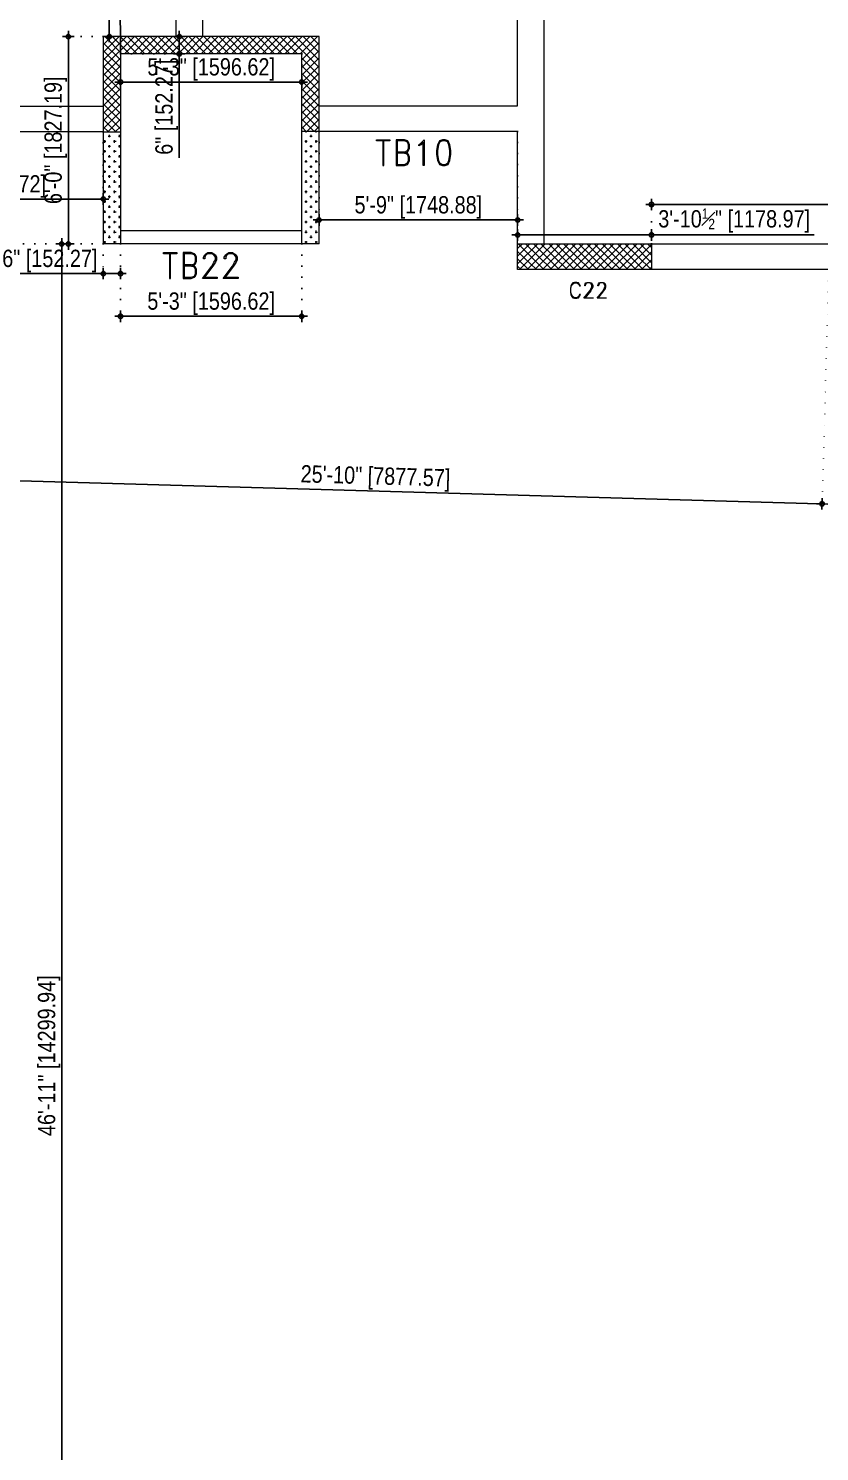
# Model space of a CAD drawing. Header units: inches. Extents: x 1259 to 4988, y 1085 to 3652.
# Drawn here: x 4238.6 to 4512.9, y 2275.8 to 2769.3 of the extents above; entities that cross this region are included whole.
import ezdxf

# ---------------------------------------------------------------- set-up
doc = ezdxf.new("R2010")
doc.units = ezdxf.units.IN
doc.header["$LTSCALE"] = 15
doc.header["$MEASUREMENT"] = 0
doc.header["$PDMODE"] = 2
doc.linetypes.add('DOT', pattern=[0.25, 0, -0.25])
for name, color, linetype in [('DIMENSION', 160, 'Continuous'), ('PDF_A_Column', 7, 'Continuous'), ('PDF_A_Column Hatch', 7, 'Continuous'), ('PDF_BEAM_LN', 7, 'Continuous'), ('PDF_BLS-TAG', 7, 'Continuous'), ('PDF_BM_SEC_DIM_0.50', 7, 'Continuous'), ('PDF_COL_NO', 7, 'Continuous')]:
    doc.layers.add(name, color=color, linetype=linetype)
doc.styles.add('swis721cnbt', font='swissc.ttf')
doc.dimstyles.get("Standard").update_dxf_attribs({"dimtxt": 6, "dimasz": 1, "dimexe": 0, "dimexo": 0, "dimgap": 0.5, "dimtad": 1, "dimdec": 1, "dimzin": 3, "dimdsep": 46, "dimlunit": 4, "dimtxsty": 'swis721cnbt', "dimblk": 'rp', "dimcen": 0.09, "dimclrd": 251, "dimclre": 3, "dimclrt": 160, "dimadec": 0, "dimazin": 0, "dimtfac": 0.6, "dimtdec": 1, "dimtofl": 0, "dimtmove": 0, "dimatfit": 3, "dimfxl": 9, "dimfrac": 1, "dimtolj": 1, "dimtzin": 0, "dimlwd": -1, "dimlwe": -1, "dimarcsym": 0})

# ---------------------------------------------------------------- blocks, each defined once
blk = doc.blocks.new('rp')
for p, q in [((0, 0), (-2, 0)), ((0, 2), (0, -2)), ((0, 0), (2, 0))]:
    blk.add_line(p, q)
blk.add_circle((0, 0), 0.75)
blk = doc.blocks.new('*D238')
at = {"layer": 'Defpoints', "color": 0, "transparency": 16777216}
for p in [(4668.72, 2708.27), (4454.63, 2694.58), (4668.72, 2694.58)]:
    blk.add_point(p, dxfattribs=at)
at = {"layer": 'DIMENSION', "color": 3, "linetype": 'DOT', "transparency": 16777216}
for p, q in [((4454.63, 2694.58), (4454.63, 2708.27)), ((4668.72, 2694.58), (4668.72, 2708.27))]:
    blk.add_line(p, q, dxfattribs=at)
at = {"layer": 'DIMENSION', "color": 251, "transparency": 16777216}
blk.add_line((4455.63, 2708.27), (4667.72, 2708.27), dxfattribs=at)
at = {"layer": 'DIMENSION', "color": 251, "transparency": 16777216, "rotation": 180}
blk.add_blockref('rp', (4454.63, 2708.27), dxfattribs=at)
at = {"layer": 'DIMENSION', "color": 251, "transparency": 16777216}
blk.add_blockref('rp', (4668.72, 2708.27), dxfattribs=at)
at = {"layer": 'DIMENSION', "color": 160, "transparency": 16777216, "insert": (4561.68, 2712.64), "char_height": 6, "attachment_point": 5, "style": 'swis721cnbt'}
blk.add_mtext('\\A1;17\'-10" [5438.06]', dxfattribs=at)
blk = doc.blocks.new('*D239')
at = {"layer": 'Defpoints', "color": 0, "transparency": 16777216}
for p in [(4180.58, 2733.46), (4264.51, 2733.46), (4264.51, 2710.15)]:
    blk.add_point(p, dxfattribs=at)
at = {"layer": 'DIMENSION', "color": 3, "linetype": 'DOT', "transparency": 16777216}
for p, q in [((4180.58, 2733.46), (4180.58, 2710.15)), ((4264.51, 2733.46), (4264.51, 2710.15))]:
    blk.add_line(p, q, dxfattribs=at)
at = {"layer": 'DIMENSION', "color": 251, "transparency": 16777216}
blk.add_line((4181.58, 2710.15), (4263.51, 2710.15), dxfattribs=at)
at = {"layer": 'DIMENSION', "color": 251, "transparency": 16777216, "rotation": 180}
blk.add_blockref('rp', (4180.58, 2710.15), dxfattribs=at)
at = {"layer": 'DIMENSION', "color": 251, "transparency": 16777216}
blk.add_blockref('rp', (4264.51, 2710.15), dxfattribs=at)
at = {"layer": 'DIMENSION', "color": 160, "transparency": 16777216, "insert": (4222.55, 2714.52), "char_height": 6, "attachment_point": 5, "style": 'swis721cnbt'}
blk.add_mtext('\\A1;7\'-0" [2131.72]', dxfattribs=at)
blk = doc.blocks.new('*D240')
at = {"layer": 'Defpoints', "color": 0, "transparency": 16777216}
for p in [(4339.36, 2733.63), (4408.21, 2733.63), (4408.21, 2702.89)]:
    blk.add_point(p, dxfattribs=at)
at = {"layer": 'DIMENSION', "color": 3, "linetype": 'DOT', "transparency": 16777216}
for p, q in [((4339.36, 2733.63), (4339.36, 2702.89)), ((4408.21, 2733.63), (4408.21, 2702.89))]:
    blk.add_line(p, q, dxfattribs=at)
at = {"layer": 'DIMENSION', "color": 251, "transparency": 16777216}
blk.add_line((4340.36, 2702.89), (4407.21, 2702.89), dxfattribs=at)
at = {"layer": 'DIMENSION', "color": 251, "transparency": 16777216, "rotation": 180}
blk.add_blockref('rp', (4339.36, 2702.89), dxfattribs=at)
at = {"layer": 'DIMENSION', "color": 251, "transparency": 16777216}
blk.add_blockref('rp', (4408.21, 2702.89), dxfattribs=at)
at = {"layer": 'DIMENSION', "color": 160, "transparency": 16777216, "insert": (4373.78, 2707.26), "char_height": 6, "attachment_point": 5, "style": 'swis721cnbt'}
blk.add_mtext('\\A1;5\'-9" [1748.88]', dxfattribs=at)
blk = doc.blocks.new('*D262')
at = {"layer": 'Defpoints', "color": 0, "transparency": 16777216}
for p in [(4270.5, 2694.58), (4333.36, 2694.58), (4333.36, 2669.51)]:
    blk.add_point(p, dxfattribs=at)
at = {"layer": 'DIMENSION', "color": 3, "linetype": 'DOT', "transparency": 16777216}
for p, q in [((4270.5, 2694.58), (4270.5, 2669.51)), ((4333.36, 2694.58), (4333.36, 2669.51))]:
    blk.add_line(p, q, dxfattribs=at)
at = {"layer": 'DIMENSION', "color": 251, "transparency": 16777216}
blk.add_line((4271.5, 2669.51), (4332.36, 2669.51), dxfattribs=at)
at = {"layer": 'DIMENSION', "color": 251, "transparency": 16777216, "rotation": 180}
blk.add_blockref('rp', (4270.5, 2669.51), dxfattribs=at)
at = {"layer": 'DIMENSION', "color": 251, "transparency": 16777216}
blk.add_blockref('rp', (4333.36, 2669.51), dxfattribs=at)
at = {"layer": 'DIMENSION', "color": 160, "transparency": 16777216, "insert": (4301.93, 2673.87), "char_height": 6, "attachment_point": 5, "style": 'swis721cnbt'}
blk.add_mtext('\\A1;5\'-3" [1596.62]', dxfattribs=at)
blk = doc.blocks.new('*D263')
at = {"layer": 'Defpoints', "color": 0, "transparency": 16777216}
for p in [(4266.61, 2874.42), (4289.86, 2874.42), (4289.86, 2766.51)]:
    blk.add_point(p, dxfattribs=at)
at = {"layer": 'DIMENSION', "color": 3, "linetype": 'DOT', "transparency": 16777216}
for p, q in [((4289.86, 2874.42), (4266.61, 2874.42)), ((4289.86, 2766.51), (4266.61, 2766.51))]:
    blk.add_line(p, q, dxfattribs=at)
at = {"layer": 'DIMENSION', "color": 251, "transparency": 16777216}
blk.add_line((4266.61, 2767.51), (4266.61, 2873.42), dxfattribs=at)
for p, rotation in [((4266.61, 2874.42), 90), ((4266.61, 2766.51), 270)]:
    blk.add_blockref('rp', p, dxfattribs=dict(at, rotation=rotation))
at = {"layer": 'DIMENSION', "color": 160, "transparency": 16777216, "insert": (4262.25, 2820.47), "char_height": 6, "attachment_point": 5, "rotation": 90, "style": 'swis721cnbt'}
blk.add_mtext('\\A1;9\'-0" [2740.78]', dxfattribs=at)
blk = doc.blocks.new('*D279')
at = {"layer": 'Defpoints', "color": 0, "transparency": 16777216}
for p in [(4408.21, 2694.58), (4454.63, 2697.72), (4454.63, 2694.58)]:
    blk.add_point(p, dxfattribs=at)
at = {"layer": 'DIMENSION', "color": 3, "linetype": 'DOT', "transparency": 16777216}
for p, q in [((4408.21, 2694.58), (4408.21, 2697.72)), ((4454.63, 2694.58), (4454.63, 2697.72))]:
    blk.add_line(p, q, dxfattribs=at)
at = {"layer": 'DIMENSION', "color": 251, "transparency": 16777216}
for p, q in [((4409.21, 2697.72), (4453.63, 2697.72)), ((4454.63, 2697.72), (4510.99, 2697.72))]:
    blk.add_line(p, q, dxfattribs=at)
at = {"layer": 'DIMENSION', "color": 251, "transparency": 16777216, "rotation": 180}
blk.add_blockref('rp', (4408.21, 2697.72), dxfattribs=at)
at = {"layer": 'DIMENSION', "color": 251, "transparency": 16777216}
blk.add_blockref('rp', (4454.63, 2697.72), dxfattribs=at)
at = {"layer": 'DIMENSION', "color": 160, "transparency": 16777216, "insert": (4483.31, 2702.69), "char_height": 6, "attachment_point": 5, "style": 'swis721cnbt'}
blk.add_mtext('\\A1;3\'-10{\\H0.6x;\\S1#2;}" [1178.97]', dxfattribs=at)
blk = doc.blocks.new('*D280')
at = {"layer": 'Defpoints', "color": 0, "transparency": 16777216}
for p in [(4252.42, 2766.51), (4264.51, 2766.51), (4264.51, 2694.58)]:
    blk.add_point(p, dxfattribs=at)
at = {"layer": 'DIMENSION', "color": 3, "linetype": 'DOT', "transparency": 16777216}
for p, q in [((4264.51, 2766.51), (4252.42, 2766.51)), ((4264.51, 2694.58), (4252.42, 2694.58))]:
    blk.add_line(p, q, dxfattribs=at)
at = {"layer": 'DIMENSION', "color": 251, "transparency": 16777216}
blk.add_line((4252.42, 2695.58), (4252.42, 2765.51), dxfattribs=at)
for p, rotation in [((4252.42, 2766.51), 90), ((4252.42, 2694.58), 270)]:
    blk.add_blockref('rp', p, dxfattribs=dict(at, rotation=rotation))
at = {"layer": 'DIMENSION', "color": 160, "transparency": 16777216, "insert": (4248.05, 2730.54), "char_height": 6, "attachment_point": 5, "rotation": 90, "style": 'swis721cnbt'}
blk.add_mtext('\\A1;6\'-0" [1827.19]', dxfattribs=at)
blk = doc.blocks.new('*D281')
at = {"layer": 'Defpoints', "color": 0, "transparency": 16777216}
for p in [(4264.51, 2694.58), (4270.5, 2694.58), (4264.51, 2684.32)]:
    blk.add_point(p, dxfattribs=at)
at = {"layer": 'DIMENSION', "color": 3, "linetype": 'DOT', "transparency": 16777216}
for p, q in [((4264.51, 2694.58), (4264.51, 2684.32)), ((4270.5, 2694.58), (4270.5, 2684.32))]:
    blk.add_line(p, q, dxfattribs=at)
at = {"layer": 'DIMENSION', "color": 251, "transparency": 16777216}
for p, q in [((4264.51, 2684.32), (4228.48, 2684.32)), ((4269.5, 2684.32), (4265.51, 2684.32))]:
    blk.add_line(p, q, dxfattribs=at)
at = {"layer": 'DIMENSION', "color": 251, "transparency": 16777216, "rotation": 180}
blk.add_blockref('rp', (4264.51, 2684.32), dxfattribs=at)
at = {"layer": 'DIMENSION', "color": 251, "transparency": 16777216}
blk.add_blockref('rp', (4270.5, 2684.32), dxfattribs=at)
at = {"layer": 'DIMENSION', "color": 160, "transparency": 16777216, "insert": (4246, 2688.68), "char_height": 6, "attachment_point": 5, "style": 'swis721cnbt'}
blk.add_mtext('\\A1;6" [152.27]', dxfattribs=at)
blk = doc.blocks.new('*D282')
at = {"layer": 'Defpoints', "color": 0, "transparency": 16777216}
for p in [(4270.5, 2760.52), (4333.36, 2760.52), (4333.36, 2750.73)]:
    blk.add_point(p, dxfattribs=at)
at = {"layer": 'DIMENSION', "color": 3, "linetype": 'DOT', "transparency": 16777216}
for p, q in [((4270.5, 2760.52), (4270.5, 2750.73)), ((4333.36, 2760.52), (4333.36, 2750.73))]:
    blk.add_line(p, q, dxfattribs=at)
at = {"layer": 'DIMENSION', "color": 251, "transparency": 16777216}
blk.add_line((4271.5, 2750.73), (4332.36, 2750.73), dxfattribs=at)
at = {"layer": 'DIMENSION', "color": 251, "transparency": 16777216, "rotation": 180}
blk.add_blockref('rp', (4270.5, 2750.73), dxfattribs=at)
at = {"layer": 'DIMENSION', "color": 251, "transparency": 16777216}
blk.add_blockref('rp', (4333.36, 2750.73), dxfattribs=at)
at = {"layer": 'DIMENSION', "color": 160, "transparency": 16777216, "insert": (4301.93, 2755.1), "char_height": 6, "attachment_point": 5, "style": 'swis721cnbt'}
blk.add_mtext('\\A1;5\'-3" [1596.62]', dxfattribs=at)
blk = doc.blocks.new('*D283')
at = {"layer": 'Defpoints', "color": 0, "transparency": 16777216}
for p in [(4270.46, 2766.51), (4270.5, 2760.52), (4290.86, 2760.52)]:
    blk.add_point(p, dxfattribs=at)
at = {"layer": 'DIMENSION', "color": 3, "linetype": 'DOT', "transparency": 16777216}
for p, q in [((4270.46, 2766.51), (4290.86, 2766.51)), ((4270.5, 2760.52), (4290.86, 2760.52))]:
    blk.add_line(p, q, dxfattribs=at)
at = {"layer": 'DIMENSION', "color": 251, "transparency": 16777216}
for p, q in [((4290.86, 2765.51), (4290.86, 2761.52)), ((4290.86, 2760.52), (4290.86, 2724.49))]:
    blk.add_line(p, q, dxfattribs=at)
for p, rotation in [((4290.86, 2766.51), 90), ((4290.86, 2760.52), 270)]:
    blk.add_blockref('rp', p, dxfattribs=dict(at, rotation=rotation))
at = {"layer": 'DIMENSION', "color": 160, "transparency": 16777216, "insert": (4286.49, 2742.01), "char_height": 6, "attachment_point": 5, "rotation": 90, "style": 'swis721cnbt'}
blk.add_mtext('\\A1;6" [152.27]', dxfattribs=at)
blk = doc.blocks.new('*D284')
at = {"layer": 'Defpoints', "color": 0, "transparency": 16777216}
for p in [(4206.1, 2694.58), (4206.1, 2131.59), (4250.13, 2131.59)]:
    blk.add_point(p, dxfattribs=at)
at = {"layer": 'DIMENSION', "color": 3, "linetype": 'DOT', "transparency": 16777216}
for p, q in [((4206.1, 2694.58), (4250.13, 2694.58)), ((4206.1, 2131.59), (4250.13, 2131.59))]:
    blk.add_line(p, q, dxfattribs=at)
at = {"layer": 'DIMENSION', "color": 251, "transparency": 16777216}
blk.add_line((4250.13, 2693.58), (4250.13, 2132.59), dxfattribs=at)
for p, rotation in [((4250.13, 2694.58), 90), ((4250.13, 2131.59), 270)]:
    blk.add_blockref('rp', p, dxfattribs=dict(at, rotation=rotation))
at = {"layer": 'DIMENSION', "color": 160, "transparency": 16777216, "insert": (4245.76, 2413.08), "char_height": 6, "attachment_point": 5, "rotation": 90, "style": 'swis721cnbt'}
blk.add_mtext('\\A1;46\'-11" [14299.94]', dxfattribs=at)
blk = doc.blocks.new('*D285')
at = {"layer": 'Defpoints', "color": 0, "transparency": 16777216}
for p in [(4206.1, 2694.58), (4516.12, 2685.67), (4513.78, 2604.45)]:
    blk.add_point(p, dxfattribs=at)
at = {"layer": 'DIMENSION', "color": 3, "linetype": 'DOT', "transparency": 16777216}
for p, q in [((4206.1, 2694.58), (4203.77, 2613.35)), ((4516.12, 2685.67), (4513.78, 2604.45))]:
    blk.add_line(p, q, dxfattribs=at)
at = {"layer": 'DIMENSION', "color": 251, "transparency": 16777216}
blk.add_line((4204.77, 2613.33), (4512.78, 2604.48), dxfattribs=at)
for p, rotation in [((4203.77, 2613.35), 178.3543860543362), ((4513.78, 2604.45), 358.3543860543362)]:
    blk.add_blockref('rp', p, dxfattribs=dict(at, rotation=rotation))
at = {"layer": 'DIMENSION', "color": 160, "transparency": 16777216, "insert": (4358.9, 2613.27), "char_height": 6, "attachment_point": 5, "rotation": 358.3544, "style": 'swis721cnbt'}
blk.add_mtext('\\A1;25\'-10" [7877.57]', dxfattribs=at)

msp = doc.modelspace()

# ---------------------------------------------------------------- linework, layer by layer
at = {"layer": 'DIMENSION'}
msp.add_line((4270.504, 2760.518), (4270.332, 2785.218), dxfattribs=at)
at = {"layer": 'PDF_A_Column', "lineweight": 0}
for points in [[(4339.357, 2694.576), (4339.357, 2766.513), (4264.509, 2766.513), (4264.509, 2694.576)], [(4333.363, 2694.576), (4333.363, 2760.518), (4270.504, 2760.518), (4270.504, 2694.576)]]:
    msp.add_lwpolyline(points, dxfattribs=at)
msp.add_lwpolyline([(4408.211, 2694.576), (4454.627, 2694.576), (4454.627, 2685.67), (4408.211, 2685.67)], close=True, dxfattribs=at)
at = {"layer": 'PDF_A_Column Hatch', "lineweight": 0}
for points in [[(4264.509, 2766.341), (4264.68, 2766.513)], [(4264.509, 2763.601), (4267.421, 2766.513)], [(4264.509, 2761.032), (4269.99, 2766.513)], [(4264.509, 2758.291), (4272.559, 2766.513)], [(4264.509, 2755.722), (4275.299, 2766.513)], [(4264.509, 2764.286), (4270.504, 2758.463)], [(4265.023, 2766.513), (4271.018, 2760.518)], [(4267.592, 2766.513), (4273.587, 2760.518)], [(4270.332, 2766.513), (4276.327, 2760.518)], [(4271.874, 2760.518), (4277.869, 2766.513)], [(4272.902, 2766.513), (4278.896, 2760.518)], [(4274.614, 2760.518), (4280.609, 2766.513)], [(4275.642, 2766.513), (4281.637, 2760.518)], [(4277.184, 2760.518), (4283.178, 2766.513)], [(4278.211, 2766.513), (4284.206, 2760.518)], [(4279.924, 2760.518), (4285.919, 2766.513)], [(4280.78, 2766.513), (4286.775, 2760.518)], [(4282.493, 2760.518), (4288.488, 2766.513)], [(4283.521, 2766.513), (4289.516, 2760.518)], [(4285.234, 2760.518), (4291.228, 2766.513)], [(4286.09, 2766.513), (4292.085, 2760.518)], [(4287.803, 2760.518), (4293.797, 2766.513)], [(4288.83, 2766.513), (4294.825, 2760.518)], [(4290.543, 2760.518), (4296.538, 2766.513)], [(4291.4, 2766.513), (4297.394, 2760.518)], [(4293.112, 2760.518), (4299.107, 2766.513)], [(4294.14, 2766.513), (4300.135, 2760.518)], [(4295.853, 2760.518), (4301.676, 2766.513)], [(4296.709, 2766.513), (4302.704, 2760.518)], [(4298.422, 2760.518), (4304.417, 2766.513)], [(4299.45, 2766.513), (4305.444, 2760.518)], [(4300.991, 2760.518), (4306.986, 2766.513)], [(4302.019, 2766.513), (4308.014, 2760.518)], [(4303.732, 2760.518), (4309.726, 2766.513)], [(4304.759, 2766.513), (4310.754, 2760.518)], [(4306.301, 2760.518), (4312.295, 2766.513)], [(4307.328, 2766.513), (4313.323, 2760.518)], [(4309.041, 2760.518), (4315.036, 2766.513)], [(4310.069, 2766.513), (4315.892, 2760.518)], [(4311.61, 2760.518), (4317.605, 2766.513)], [(4312.638, 2766.513), (4318.633, 2760.518)], [(4314.351, 2760.518), (4320.346, 2766.513)], [(4315.207, 2766.513), (4321.202, 2760.518)], [(4316.92, 2760.518), (4322.915, 2766.513)], [(4317.948, 2766.513), (4323.942, 2760.518)], [(4319.66, 2760.518), (4325.655, 2766.513)], [(4320.517, 2766.513), (4326.512, 2760.518)], [(4322.23, 2760.518), (4328.224, 2766.513)], [(4323.257, 2766.513), (4329.252, 2760.518)], [(4324.97, 2760.518), (4330.965, 2766.513)], [(4325.826, 2766.513), (4331.821, 2760.518)], [(4327.539, 2760.518), (4333.534, 2766.513)], [(4328.567, 2766.513), (4339.357, 2755.722)], [(4330.108, 2760.518), (4336.103, 2766.513)], [(4331.136, 2766.513), (4339.357, 2758.291)], [(4332.849, 2760.518), (4338.843, 2766.513)], [(4333.363, 2758.463), (4339.357, 2764.457)], [(4333.876, 2766.513), (4339.357, 2761.032)], [(4336.446, 2766.513), (4339.357, 2763.601)], [(4339.186, 2766.513), (4339.357, 2766.341)], [(4264.509, 2761.717), (4270.504, 2755.722)], [(4264.509, 2759.148), (4270.504, 2753.153)], [(4264.509, 2752.982), (4270.504, 2758.976)], [(4333.363, 2755.722), (4339.357, 2761.717)], [(4333.363, 2753.153), (4339.357, 2759.148)], [(4333.363, 2758.976), (4339.357, 2752.982)], [(4264.509, 2756.407), (4270.504, 2750.413)], [(4264.509, 2750.413), (4270.504, 2756.407)], [(4264.509, 2753.838), (4270.504, 2747.843)], [(4264.509, 2747.843), (4270.504, 2753.838)], [(4333.363, 2756.407), (4339.357, 2750.413)], [(4333.363, 2750.413), (4339.357, 2756.407)], [(4333.363, 2747.843), (4339.357, 2753.838)], [(4264.509, 2751.098), (4270.504, 2745.103)], [(4264.509, 2745.103), (4270.504, 2751.098)], [(4333.363, 2753.667), (4339.357, 2747.672)], [(4333.363, 2751.098), (4339.357, 2745.103)], [(4333.363, 2745.103), (4339.357, 2751.098)], [(4264.509, 2748.529), (4270.504, 2742.534)], [(4264.509, 2742.534), (4270.504, 2748.529)], [(4264.509, 2745.788), (4270.504, 2739.793)], [(4264.509, 2739.793), (4270.504, 2745.788)], [(4333.363, 2742.534), (4339.357, 2748.529)], [(4333.363, 2748.357), (4339.357, 2742.363)], [(4333.363, 2745.788), (4339.357, 2739.793)], [(4333.363, 2739.965), (4339.357, 2745.788)], [(4264.509, 2743.219), (4270.504, 2737.224)], [(4264.509, 2737.224), (4270.504, 2743.219)], [(4264.509, 2740.479), (4270.504, 2734.484)], [(4264.509, 2734.484), (4270.504, 2740.479)], [(4333.363, 2743.219), (4339.357, 2737.224)], [(4333.363, 2737.224), (4339.357, 2743.219)], [(4333.363, 2734.655), (4339.357, 2740.65)], [(4333.363, 2740.479), (4339.357, 2734.484)], [(4264.509, 2737.909), (4268.791, 2733.627), (4270.504, 2735.169)], [(4264.509, 2735.169), (4266.222, 2733.627), (4270.504, 2737.909)], [(4333.363, 2737.909), (4337.645, 2733.627), (4339.357, 2735.34)], [(4333.363, 2735.169), (4334.904, 2733.627)], [(4335.075, 2733.627), (4339.357, 2737.909)], [(4408.211, 2693.035), (4409.924, 2694.576)], [(4408.211, 2690.294), (4412.493, 2694.576)], [(4408.211, 2687.725), (4415.233, 2694.576)], [(4408.382, 2694.576), (4417.289, 2685.67)], [(4408.896, 2685.67), (4417.802, 2694.576)], [(4410.951, 2694.576), (4420.029, 2685.67)], [(4411.465, 2685.67), (4420.543, 2694.576)], [(4413.692, 2694.576), (4422.598, 2685.67)], [(4414.206, 2685.67), (4423.112, 2694.576)], [(4416.261, 2694.576), (4425.339, 2685.67)], [(4416.775, 2685.67), (4425.853, 2694.576)], [(4419.001, 2694.576), (4427.908, 2685.67)], [(4419.515, 2685.67), (4428.422, 2694.576)], [(4421.571, 2694.576), (4430.477, 2685.67)], [(4422.084, 2685.67), (4430.991, 2694.576)], [(4424.14, 2694.576), (4433.217, 2685.67)], [(4424.654, 2685.67), (4433.731, 2694.576)], [(4426.88, 2694.576), (4435.787, 2685.67)], [(4427.394, 2685.67), (4436.3, 2694.576)], [(4429.449, 2694.576), (4438.527, 2685.67)], [(4429.963, 2685.67), (4439.041, 2694.576)], [(4432.19, 2694.576), (4441.096, 2685.67)], [(4432.704, 2685.67), (4441.61, 2694.576)], [(4434.759, 2694.576), (4443.837, 2685.67)], [(4435.273, 2685.67), (4444.351, 2694.576)], [(4437.499, 2694.576), (4446.406, 2685.67)], [(4438.013, 2685.67), (4446.92, 2694.576)], [(4440.069, 2694.576), (4449.146, 2685.67)], [(4440.582, 2685.67), (4449.66, 2694.576)], [(4442.809, 2694.576), (4451.715, 2685.67)], [(4443.323, 2685.67), (4452.229, 2694.576)], [(4445.378, 2694.576), (4454.456, 2685.67)], [(4448.119, 2694.576), (4454.627, 2688.068)], [(4450.688, 2694.576), (4454.627, 2690.637)], [(4453.257, 2694.576), (4454.627, 2693.377)], [(4408.211, 2692.007), (4414.719, 2685.67)], [(4445.892, 2685.67), (4454.627, 2694.405)], [(4448.632, 2685.67), (4454.627, 2691.836)], [(4408.211, 2689.438), (4411.979, 2685.67)], [(4408.211, 2686.869), (4409.41, 2685.67)], [(4451.202, 2685.67), (4454.627, 2689.095)], [(4453.771, 2685.67), (4454.627, 2686.526)]]:
    msp.add_lwpolyline(points, dxfattribs=at)
at = {"layer": 'PDF_BEAM_LN', "lineweight": 0}
for points in [[(4516.116, 2434.063), (4622.308, 2434.063), (4622.308, 2685.67), (4408.211, 2685.67), (4408.211, 2733.627), (4339.357, 2733.627), (4339.357, 2742.534), (4408.211, 2742.534), (4408.211, 2874.418), (4298.936, 2874.418), (4298.936, 2766.513), (4289.858, 2766.513), (4289.858, 2874.418), (4180.583, 2874.418), (4180.583, 2742.363), (4264.509, 2742.363), (4264.509, 2733.456), (4180.583, 2733.456), (4180.583, 2694.576), (4206.103, 2694.576), (4206.103, 2434.063)], [(4339.357, 2694.576), (4264.509, 2694.576)], [(4270.504, 2699.201), (4333.363, 2699.201)]]:
    msp.add_lwpolyline(points, dxfattribs=at)
msp.add_lwpolyline([(4417.289, 2694.576), (4668.724, 2694.576), (4668.724, 2874.418), (4417.289, 2874.418)], close=True, dxfattribs=at)
at = {"layer": 'PDF_BLS-TAG', "lineweight": 0}
for points in [[(4359.226, 2730.716), (4363.85, 2730.716), (4363.85, 2730.373), (4359.226, 2730.373)], [(4373.955, 2729.003), (4374.641, 2729.517), (4375.839, 2730.716), (4375.839, 2721.809), (4375.497, 2721.809), (4375.497, 2729.859), (4374.641, 2729.003), (4373.955, 2728.66)], [(4382.177, 2730.716), (4381.149, 2730.373), (4380.464, 2729.003), (4380.121, 2726.948), (4380.121, 2725.577), (4380.464, 2723.522), (4381.149, 2722.152), (4382.177, 2721.809), (4383.033, 2721.809), (4384.061, 2722.152), (4384.746, 2723.522), (4385.088, 2725.577), (4385.088, 2726.948), (4384.746, 2729.003), (4384.061, 2730.373), (4383.033, 2730.716)], [(4285.405, 2691.664), (4290.029, 2691.664), (4290.029, 2691.151), (4285.405, 2691.151)]]:
    msp.add_lwpolyline(points, close=True, dxfattribs=at)
for points in [[(4361.452, 2730.373), (4361.452, 2721.809), (4361.795, 2721.809), (4361.795, 2730.373)], [(4368.988, 2726.091), (4370.016, 2726.434), (4370.359, 2726.948), (4370.701, 2727.804), (4370.701, 2729.003), (4370.359, 2729.859), (4370.016, 2730.373), (4368.988, 2730.716), (4366.077, 2730.716), (4366.077, 2721.809), (4368.988, 2721.809), (4370.016, 2722.152), (4370.359, 2722.666), (4370.701, 2723.522), (4370.701, 2724.721), (4370.359, 2725.577), (4370.016, 2726.091), (4368.988, 2726.434), (4366.419, 2726.434)], [(4368.988, 2726.434), (4370.016, 2726.948), (4370.359, 2727.804), (4370.359, 2729.003), (4370.016, 2729.859), (4368.988, 2730.373), (4366.419, 2730.373), (4366.419, 2722.152), (4368.988, 2722.152), (4370.016, 2722.666), (4370.359, 2723.522), (4370.359, 2724.721), (4370.016, 2725.577), (4368.988, 2726.091), (4366.419, 2726.091)], [(4381.492, 2730.373), (4380.807, 2729.003), (4380.464, 2726.948), (4380.464, 2725.577), (4380.807, 2723.522), (4381.492, 2722.152)], [(4384.061, 2729.859), (4383.033, 2730.373), (4382.177, 2730.373), (4381.149, 2729.859)], [(4383.718, 2722.152), (4384.403, 2723.522), (4384.746, 2725.577), (4384.746, 2726.948), (4384.403, 2729.003), (4383.718, 2730.373)], [(4381.149, 2722.666), (4382.177, 2722.152), (4383.033, 2722.152), (4384.061, 2722.666)], [(4287.46, 2691.151), (4287.46, 2682.587), (4287.803, 2682.587), (4287.803, 2691.151)], [(4294.996, 2686.869), (4296.195, 2687.382), (4296.538, 2687.725), (4296.88, 2688.581), (4296.88, 2689.952), (4296.538, 2690.808), (4296.195, 2691.151), (4294.996, 2691.664), (4292.256, 2691.664), (4292.256, 2682.587), (4294.996, 2682.587), (4296.195, 2683.1), (4296.538, 2683.443), (4296.88, 2684.299), (4296.88, 2685.67), (4296.538, 2686.526), (4296.195, 2686.869), (4294.996, 2687.382), (4292.599, 2687.382)], [(4294.996, 2687.382), (4296.195, 2687.725), (4296.538, 2688.581), (4296.538, 2689.952), (4296.195, 2690.808), (4294.996, 2691.151), (4292.599, 2691.151), (4292.599, 2683.1), (4294.996, 2683.1), (4296.195, 2683.443), (4296.538, 2684.299), (4296.538, 2685.67), (4296.195, 2686.526), (4294.996, 2686.869), (4292.599, 2686.869)], [(4299.278, 2683.1), (4304.074, 2683.1), (4304.074, 2682.587), (4298.936, 2682.587), (4302.19, 2686.869), (4302.875, 2688.239), (4303.389, 2689.095), (4303.389, 2689.952), (4302.875, 2690.808), (4302.19, 2691.151), (4300.82, 2691.151), (4300.135, 2690.808), (4299.792, 2689.952), (4299.792, 2689.438), (4299.278, 2689.438), (4299.278, 2689.952), (4299.792, 2690.808), (4300.135, 2691.151), (4300.82, 2691.664), (4302.19, 2691.664), (4302.875, 2691.151), (4303.389, 2690.808), (4303.732, 2689.952), (4303.732, 2689.095), (4303.389, 2688.239), (4302.533, 2686.869), (4299.278, 2682.587)], [(4306.472, 2683.1), (4311.268, 2683.1), (4311.268, 2682.587), (4306.129, 2682.587), (4309.384, 2686.869), (4310.069, 2688.239), (4310.583, 2689.095), (4310.583, 2689.952), (4310.069, 2690.808), (4309.384, 2691.151), (4308.014, 2691.151), (4307.328, 2690.808), (4306.986, 2689.952), (4306.986, 2689.438), (4306.472, 2689.438), (4306.472, 2689.952), (4306.986, 2690.808), (4307.328, 2691.151), (4308.014, 2691.664), (4309.384, 2691.664), (4310.069, 2691.151), (4310.583, 2690.808), (4310.925, 2689.952), (4310.925, 2689.095), (4310.583, 2688.239), (4309.726, 2686.869), (4306.472, 2682.587)]]:
    msp.add_lwpolyline(points, dxfattribs=at)
at = {"layer": 'PDF_BM_SEC_DIM_0.50', "lineweight": 0}
for points in [[(4264.509, 2733.456), (4270.504, 2733.456)], [(4264.509, 2730.202), (4265.365, 2730.202)], [(4265.023, 2733.285), (4265.023, 2733.456)], [(4265.023, 2729.688), (4265.023, 2730.544)], [(4266.222, 2731.915), (4267.078, 2731.915)], [(4266.736, 2731.572), (4266.736, 2732.428)], [(4268.106, 2730.202), (4268.962, 2730.202)], [(4268.448, 2733.285), (4268.448, 2733.456)], [(4268.448, 2729.688), (4268.448, 2730.544)], [(4269.819, 2731.915), (4270.504, 2731.915)], [(4270.161, 2731.572), (4270.161, 2732.428)], [(4339.357, 2733.627), (4333.363, 2733.627)], [(4333.363, 2731.915), (4333.534, 2731.915)], [(4334.39, 2730.202), (4335.247, 2730.202)], [(4334.904, 2733.285), (4334.904, 2733.627)], [(4334.904, 2729.688), (4334.904, 2730.544)], [(4336.103, 2731.915), (4336.959, 2731.915)], [(4336.617, 2731.572), (4336.617, 2732.428)], [(4337.987, 2730.202), (4338.843, 2730.202)], [(4338.33, 2733.285), (4338.33, 2733.627)], [(4338.33, 2729.688), (4338.33, 2730.544)], [(4264.509, 2726.776), (4265.365, 2726.776)], [(4265.023, 2726.262), (4265.023, 2727.119)], [(4266.222, 2728.489), (4267.078, 2728.489)], [(4266.222, 2724.892), (4267.078, 2724.892)], [(4266.736, 2727.975), (4266.736, 2728.832)], [(4266.736, 2724.55), (4266.736, 2725.406)], [(4268.106, 2726.776), (4268.962, 2726.776)], [(4268.448, 2726.262), (4268.448, 2727.119)], [(4269.819, 2728.489), (4270.504, 2728.489)], [(4269.819, 2724.892), (4270.504, 2724.892)], [(4270.161, 2727.975), (4270.161, 2728.832)], [(4270.161, 2724.55), (4270.161, 2725.406)], [(4333.363, 2728.489), (4333.534, 2728.489)], [(4333.363, 2724.892), (4333.534, 2724.892)], [(4334.39, 2726.776), (4335.247, 2726.776)], [(4334.904, 2726.262), (4334.904, 2727.119)], [(4336.103, 2728.489), (4336.959, 2728.489)], [(4336.103, 2724.892), (4336.959, 2724.892)], [(4336.617, 2727.975), (4336.617, 2728.832)], [(4336.617, 2724.55), (4336.617, 2725.406)], [(4337.987, 2726.776), (4338.843, 2726.776)], [(4338.33, 2726.262), (4338.33, 2727.119)], [(4264.509, 2723.179), (4265.365, 2723.179)], [(4264.509, 2719.754), (4265.365, 2719.754)], [(4265.023, 2722.837), (4265.023, 2723.693)], [(4265.023, 2719.24), (4265.023, 2720.096)], [(4266.222, 2721.467), (4267.078, 2721.467)], [(4266.736, 2720.953), (4266.736, 2721.809)], [(4268.106, 2723.179), (4268.962, 2723.179)], [(4268.106, 2719.754), (4268.962, 2719.754)], [(4268.448, 2722.837), (4268.448, 2723.693)], [(4268.448, 2719.24), (4268.448, 2720.096)], [(4269.819, 2721.467), (4270.504, 2721.467)], [(4270.161, 2720.953), (4270.161, 2721.809)], [(4333.363, 2721.467), (4333.534, 2721.467)], [(4334.39, 2723.179), (4335.247, 2723.179)], [(4334.39, 2719.754), (4335.247, 2719.754)], [(4334.904, 2722.837), (4334.904, 2723.693)], [(4334.904, 2719.24), (4334.904, 2720.096)], [(4336.103, 2721.467), (4336.959, 2721.467)], [(4336.617, 2720.953), (4336.617, 2721.809)], [(4337.987, 2723.179), (4338.843, 2723.179)], [(4337.987, 2719.754), (4338.843, 2719.754)], [(4338.33, 2722.837), (4338.33, 2723.693)], [(4338.33, 2719.24), (4338.33, 2720.096)], [(4264.509, 2716.157), (4265.365, 2716.157)], [(4265.023, 2715.815), (4265.023, 2716.671)], [(4266.222, 2718.041), (4267.078, 2718.041)], [(4266.222, 2714.444), (4267.078, 2714.444)], [(4266.736, 2717.527), (4266.736, 2718.384)], [(4266.736, 2714.102), (4266.736, 2714.958)], [(4268.106, 2716.157), (4268.962, 2716.157)], [(4268.448, 2715.815), (4268.448, 2716.671)], [(4269.819, 2718.041), (4270.504, 2718.041)], [(4269.819, 2714.444), (4270.504, 2714.444)], [(4270.161, 2717.527), (4270.161, 2718.384)], [(4270.161, 2714.102), (4270.161, 2714.958)], [(4333.363, 2718.041), (4333.534, 2718.041)], [(4333.363, 2714.444), (4333.534, 2714.444)], [(4334.39, 2716.157), (4335.247, 2716.157)], [(4334.904, 2715.815), (4334.904, 2716.671)], [(4336.103, 2718.041), (4336.959, 2718.041)], [(4336.103, 2714.444), (4336.959, 2714.444)], [(4336.617, 2717.527), (4336.617, 2718.384)], [(4336.617, 2714.102), (4336.617, 2714.958)], [(4337.987, 2716.157), (4338.843, 2716.157)], [(4338.33, 2715.815), (4338.33, 2716.671)], [(4264.509, 2712.732), (4265.365, 2712.732)], [(4265.023, 2712.218), (4265.023, 2713.074)], [(4265.023, 2708.792), (4265.023, 2709.649)], [(4266.222, 2711.019), (4267.078, 2711.019)], [(4266.736, 2710.505), (4266.736, 2711.361)], [(4268.106, 2712.732), (4268.962, 2712.732)], [(4268.448, 2712.218), (4268.448, 2713.074)], [(4268.448, 2708.792), (4268.448, 2709.649)], [(4269.819, 2711.019), (4270.504, 2711.019)], [(4270.161, 2710.505), (4270.161, 2711.361)], [(4333.363, 2711.019), (4333.534, 2711.019)], [(4334.39, 2712.732), (4335.247, 2712.732)], [(4334.904, 2712.218), (4334.904, 2713.074)], [(4334.904, 2708.792), (4334.904, 2709.649)], [(4336.103, 2711.019), (4336.959, 2711.019)], [(4336.617, 2710.505), (4336.617, 2711.361)], [(4337.987, 2712.732), (4338.843, 2712.732)], [(4338.33, 2712.218), (4338.33, 2713.074)], [(4338.33, 2708.792), (4338.33, 2709.649)], [(4264.509, 2709.306), (4265.365, 2709.306)], [(4264.509, 2705.709), (4265.365, 2705.709)], [(4265.023, 2705.367), (4265.023, 2706.223)], [(4266.222, 2707.422), (4267.078, 2707.422)], [(4266.736, 2707.079), (4266.736, 2707.936)], [(4268.106, 2709.306), (4268.962, 2709.306)], [(4268.106, 2705.709), (4268.962, 2705.709)], [(4268.448, 2705.367), (4268.448, 2706.223)], [(4269.819, 2707.422), (4270.504, 2707.422)], [(4270.161, 2707.079), (4270.161, 2707.936)], [(4333.363, 2707.422), (4333.534, 2707.422)], [(4334.39, 2709.306), (4335.247, 2709.306)], [(4334.39, 2705.709), (4335.247, 2705.709)], [(4334.904, 2705.367), (4334.904, 2706.223)], [(4336.103, 2707.422), (4336.959, 2707.422)], [(4336.617, 2707.079), (4336.617, 2707.936)], [(4337.987, 2709.306), (4338.843, 2709.306)], [(4337.987, 2705.709), (4338.843, 2705.709)], [(4338.33, 2705.367), (4338.33, 2706.223)], [(4264.509, 2702.284), (4265.365, 2702.284)], [(4265.023, 2701.77), (4265.023, 2702.626)], [(4266.222, 2703.996), (4267.078, 2703.996)], [(4266.222, 2700.571), (4267.078, 2700.571)], [(4266.736, 2703.483), (4266.736, 2704.339)], [(4266.736, 2700.057), (4266.736, 2700.913)], [(4268.106, 2702.284), (4268.962, 2702.284)], [(4268.448, 2701.77), (4268.448, 2702.626)], [(4269.819, 2703.996), (4270.504, 2703.996)], [(4269.819, 2700.571), (4270.504, 2700.571)], [(4270.161, 2703.483), (4270.161, 2704.339)], [(4270.161, 2700.057), (4270.161, 2700.913)], [(4333.363, 2703.996), (4333.534, 2703.996)], [(4333.363, 2700.571), (4333.534, 2700.571)], [(4334.39, 2702.284), (4335.247, 2702.284)], [(4334.904, 2701.77), (4334.904, 2702.626)], [(4336.103, 2703.996), (4336.959, 2703.996)], [(4336.103, 2700.571), (4336.959, 2700.571)], [(4336.617, 2703.483), (4336.617, 2704.339)], [(4336.617, 2700.057), (4336.617, 2700.913)], [(4337.987, 2702.284), (4338.843, 2702.284)], [(4338.33, 2701.77), (4338.33, 2702.626)], [(4264.509, 2698.687), (4265.365, 2698.687)], [(4264.509, 2695.261), (4265.365, 2695.261)], [(4265.023, 2698.344), (4265.023, 2699.201)], [(4265.023, 2694.747), (4265.023, 2695.604)], [(4266.222, 2696.974), (4267.078, 2696.974)], [(4266.736, 2696.631), (4266.736, 2697.488)], [(4268.106, 2698.687), (4268.962, 2698.687)], [(4268.106, 2695.261), (4268.962, 2695.261)], [(4268.448, 2698.344), (4268.448, 2699.201)], [(4268.448, 2694.747), (4268.448, 2695.604)], [(4269.819, 2696.974), (4270.504, 2696.974)], [(4270.161, 2696.631), (4270.161, 2697.488)], [(4333.363, 2696.974), (4333.534, 2696.974)], [(4334.39, 2698.687), (4335.247, 2698.687)], [(4334.39, 2695.261), (4335.247, 2695.261)], [(4334.904, 2698.344), (4334.904, 2699.201)], [(4334.904, 2694.747), (4334.904, 2695.604)], [(4336.103, 2696.974), (4336.959, 2696.974)], [(4336.617, 2696.631), (4336.617, 2697.488)], [(4337.987, 2698.687), (4338.843, 2698.687)], [(4337.987, 2695.261), (4338.843, 2695.261)], [(4338.33, 2698.344), (4338.33, 2699.201)], [(4338.33, 2694.747), (4338.33, 2695.604)]]:
    msp.add_lwpolyline(points, dxfattribs=at)
at = {"layer": 'PDF_COL_NO', "lineweight": 0}
msp.add_lwpolyline([(4429.963, 2680.017), (4429.621, 2680.531), (4429.278, 2681.045), (4428.764, 2681.216), (4427.908, 2681.216), (4427.394, 2681.045), (4426.88, 2680.531), (4426.709, 2680.017), (4426.538, 2679.161), (4426.538, 2677.791), (4426.709, 2677.106), (4426.88, 2676.421), (4427.394, 2675.907), (4427.908, 2675.736), (4428.764, 2675.736), (4429.278, 2675.907), (4429.621, 2676.421), (4429.963, 2677.106), (4429.621, 2677.106), (4429.449, 2676.421), (4429.278, 2676.249), (4428.764, 2675.907), (4427.908, 2675.907), (4427.394, 2676.249), (4426.88, 2677.106), (4426.709, 2677.791), (4426.709, 2679.161), (4426.88, 2680.017), (4427.394, 2680.703), (4427.908, 2681.045), (4428.764, 2681.045), (4429.278, 2680.703), (4429.449, 2680.531), (4429.621, 2680.017)], close=True, dxfattribs=at)
for points in [[(4431.505, 2675.907), (4434.416, 2675.907), (4434.416, 2675.736), (4431.162, 2675.736), (4433.217, 2678.305), (4433.731, 2679.161), (4433.903, 2679.675), (4433.903, 2680.189), (4433.731, 2680.703), (4433.217, 2681.045), (4432.361, 2681.045), (4431.847, 2680.703), (4431.676, 2680.189), (4431.676, 2680.017), (4431.505, 2680.017), (4431.505, 2680.189), (4431.676, 2680.703), (4431.847, 2681.045), (4432.361, 2681.216), (4433.217, 2681.216), (4433.731, 2681.045), (4433.903, 2680.703), (4434.245, 2680.189), (4434.245, 2679.675), (4433.903, 2679.161), (4433.56, 2678.305), (4431.505, 2675.736)], [(4435.958, 2675.907), (4438.87, 2675.907), (4438.87, 2675.736), (4435.787, 2675.736), (4437.842, 2678.305), (4438.185, 2679.161), (4438.527, 2679.675), (4438.527, 2680.189), (4438.185, 2680.703), (4437.842, 2681.045), (4436.814, 2681.045), (4436.472, 2680.703), (4436.3, 2680.189), (4436.3, 2680.017), (4435.958, 2680.017), (4435.958, 2680.189), (4436.3, 2680.703), (4436.472, 2681.045), (4436.814, 2681.216), (4437.842, 2681.216), (4438.185, 2681.045), (4438.527, 2680.703), (4438.698, 2680.189), (4438.698, 2679.675), (4438.527, 2679.161), (4438.013, 2678.305), (4435.958, 2675.736)]]:
    msp.add_lwpolyline(points, dxfattribs=at)

# ---------------------------------------------------------------- dimensions: what is measured, and where the dimension line sits
at = {"layer": 'DIMENSION'}
for base, p1, p2, picture, middle in [((4266.615, 2874.418), (4289.858, 2766.513), (4289.858, 2874.418), '*D263', (4262.246, 2820.465)), ((4252.417, 2766.513), (4264.509, 2694.576), (4264.509, 2766.513), '*D280', (4248.048, 2730.544)), ((4290.858, 2760.518), (4270.462, 2766.513), (4270.504, 2760.518), '*D283', (4286.489, 2742.006)), ((4250.134, 2131.587), (4206.103, 2694.576), (4206.103, 2131.587), '*D284', (4245.765, 2413.081))]:
    dim = msp.add_linear_dim(base=base, p1=p1, p2=p2, angle=90, dimstyle='Standard', override={"dimfxl": 0.179688}, dxfattribs=at)
    dim.commit()
    dim.dimension.update_dxf_attribs({"geometry": picture, "text_midpoint": middle})
for base, p1, p2, picture, middle in [((4333.363, 2750.734), (4270.504, 2760.518), (4333.363, 2760.518), '*D282', (4301.933, 2755.103)), ((4264.509, 2710.154), (4180.583, 2733.456), (4264.509, 2733.456), '*D239', (4222.546, 2714.523)), ((4408.211, 2702.892), (4339.357, 2733.627), (4408.211, 2733.627), '*D240', (4373.784, 2707.256)), ((4668.724, 2708.273), (4454.627, 2694.576), (4668.724, 2694.576), '*D238', (4561.676, 2712.638)), ((4454.627, 2697.72), (4408.211, 2694.576), (4454.627, 2694.576), '*D279', (4483.309, 2702.691)), ((4264.509, 2684.316), (4270.504, 2694.576), (4264.509, 2694.576), '*D281', (4245.997, 2688.685)), ((4333.363, 2669.506), (4270.504, 2694.576), (4333.363, 2694.576), '*D262', (4301.933, 2673.875))]:
    dim = msp.add_linear_dim(base=base, p1=p1, p2=p2, dimstyle='Standard', override={"dimfxl": 0.179688}, dxfattribs=at)
    dim.commit()
    dim.dimension.update_dxf_attribs({"geometry": picture, "text_midpoint": middle})
dim = msp.add_aligned_dim(p1=(4206.103, 2694.576), p2=(4516.116, 2685.67), distance=-81.255, dimstyle='Standard', override={"dimfxl": 0.179688}, dxfattribs=at)
dim.commit()
dim.dimension.update_dxf_attribs({"geometry": '*D285', "text_midpoint": (4358.902, 2613.269)})

doc.saveas('drawing.dxf')
